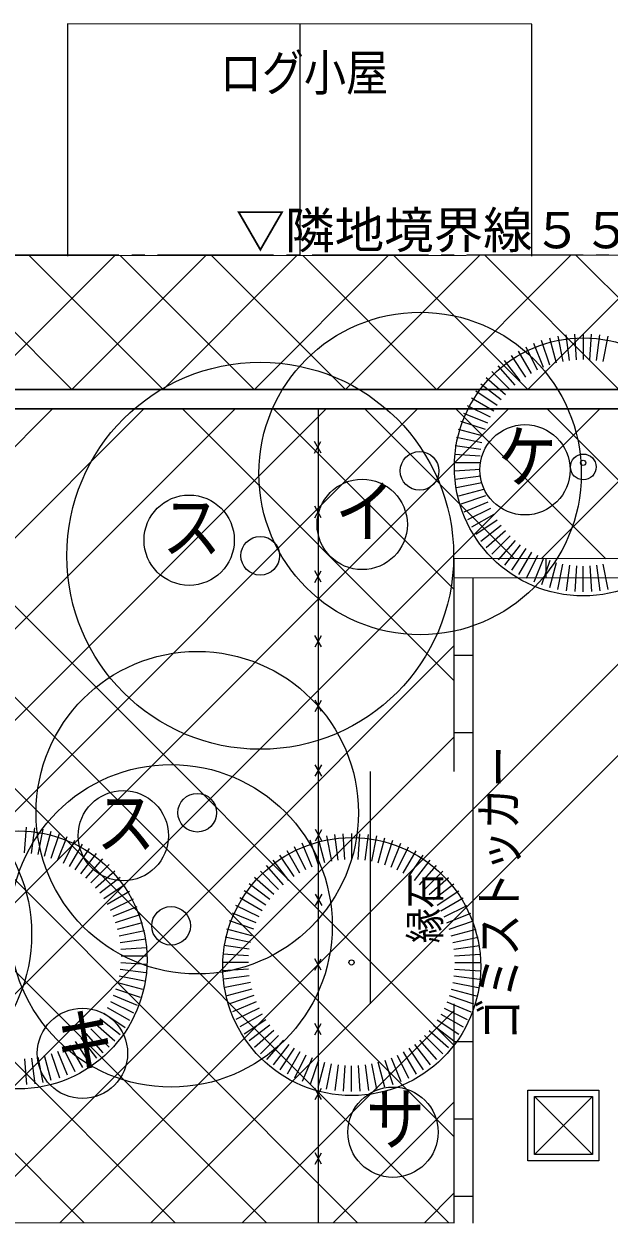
# Model space of a CAD drawing. Units: millimetres, scale not verified. Extents: x -42050 to 42050, y -29700 to 29700.
# Drawn here: x -5671 to -1134, y 14559 to 23853 of the extents above; entities that cross this region are included whole.
import ezdxf
from ezdxf.enums import TextEntityAlignment as Align

# ---------------------------------------------------------------- set-up
doc = ezdxf.new("R2010")
doc.units = ezdxf.units.MM
doc.header["$LTSCALE"] = 100
doc.linetypes.add('CHAIN2', pattern=[12, 9, -1, 1, -1])
for name, color, linetype, lineweight in [('0-1_1-A_HATTI', 6, 'Continuous', 18), ('0-5_1-F_MOJI', 4, 'Continuous', 18), ('0-7_1-H_SIAGE', 7, 'Continuous', 18), ('0-8_1-I_SUNPO', 6, 'Continuous', 18), ('0-B_1-L_ZATU', 6, 'Continuous', 18)]:
    doc.layers.add(name, color=color, linetype=linetype, lineweight=lineweight)
doc.styles.add('ＭＳ ゴシック', font='')
doc.styles.get('ＭＳ ゴシック').set_extended_font_data('MS Gothic')

msp = doc.modelspace()

# ---------------------------------------------------------------- linework, layer by layer
at = {"layer": '0-1_1-A_HATTI'}
for p, q in [((-3532.3, 23852.8), (-3532.3, 22060.1)), ((-5299.6, 21020.1), (-6336, 22056.6)), ((-6006.1, 21020.1), (-4968.9, 22057.1)), ((-4592.6, 21020.2), (-5629.2, 22056.9)), ((-5298.9, 21020.1), (-4261.5, 22057.5)), ((-3885.6, 21020.3), (-4922.4, 22057.2)), ((-4686.6, 14561.3), (2812.1, 22060.1)), ((-4591.7, 21020.2), (-3554.2, 22057.8)), ((-3178.5, 21020.4), (-4215.6, 22057.5)), ((-3884.5, 21020.3), (-2846.8, 22058)), ((-2471.5, 21020.5), (-3508.8, 22057.8)), ((-3177.3, 21020.4), (-2139.4, 22058.4)), ((-1764.5, 21020.6), (-2801.9, 22058.1)), ((-2470.1, 21020.5), (-1431.9, 22058.6)), ((-1057.5, 21020.6), (-2095.1, 22058.4)), ((-1762.9, 21020.6), (-724.5, 22058.9)), ((-350.4, 21020.7), (-1388.3, 22058.6)), ((1250.7, 21020.9), (-9738.7, 21019.6)), ((-11758.5, 14560.5), (-5448.8, 20870.2)), ((-11051.3, 14560.5), (-4741.6, 20870.2)), ((-10344.2, 14560.6), (-4034.5, 20870.4)), ((-9637, 14560.7), (-3327.3, 20870.4)), ((1321.9, 20870.9), (-9588.7, 20869.6)), ((-3083.5, 14561.5), (-9391.8, 20869.8)), ((-8929.8, 14560.8), (-2620.1, 20870.5)), ((-2376.5, 14561.6), (-8684.8, 20869.8)), ((-8222.6, 14560.9), (-1912.9, 20870.6)), ((-2337, 15229.2), (-7977.8, 20869.9)), ((-7515.4, 14561), (-1205.7, 20870.6)), ((-2337.1, 15936.4), (-7270.7, 20870)), ((-5393.8, 14561.2), (915.8, 20870.8)), ((-2337.5, 18765.1), (-4442.6, 20870.3)), ((-2337.5, 19472.3), (-3735.6, 20870.4)), ((-1866.6, 19708.5), (-3028.5, 20870.5)), ((-1159.6, 19708.6), (-2321.5, 20870.5)), ((-1660.7, 19708.5), (-498.5, 20870.7)), ((-452.6, 19708.7), (-1614.5, 20870.6)), ((-3790.6, 14561.4), (-9603.7, 20374.5)), ((-4497.6, 14561.3), (-9957, 20020.7)), ((-1624, 19708.9), (-1624, 19558.9)), ((-5204.6, 14561.2), (-10310.3, 19666.8)), ((-2186.9, 14558.9), (-2186.9, 19558.7)), ((-6808.2, 14561), (-2337.5, 19031.8)), ((-6101, 14561.1), (-2337.4, 18324.8)), ((-3979.4, 14561.4), (-2337.1, 16203.7)), ((-2337, 16258.9), (-2337, 14558.9)), ((-1712.6, 15538.8), (-1262.6, 15090.5)), ((-1262.6, 15538.8), (-1712.6, 15090.5)), ((-3272.2, 14561.5), (-2337.1, 15496.7)), ((-2565.1, 14561.5), (-2337, 14789.7))]:
    msp.add_line(p, q, dxfattribs=at)
at = {"layer": '0-1_1-A_HATTI', "color": 3}
for p, q in [((-3386.9, 14558.9), (-3386.9, 20870.4)), ((-3367.6, 20527.3), (-3417.8, 20615.7)), ((-3417.6, 20527.1), (-3367.8, 20615.8)), ((-3366.5, 20026.2), (-3416.7, 20114.7)), ((-3416.5, 20026.1), (-3366.6, 20114.8)), ((-3365.3, 19525.2), (-3415.5, 19613.6)), ((-3415.3, 19525.1), (-3365.5, 19613.7)), ((-3364.2, 19024.1), (-3414.4, 19112.6)), ((-3414.1, 19024), (-3364.4, 19112.7)), ((-3363, 18523.1), (-3413.2, 18611.5)), ((-3413, 18523), (-3363.2, 18611.7)), ((-3361.8, 18022.1), (-3412.1, 18110.5)), ((-3411.8, 18021.9), (-3362.1, 18110.6)), ((-3360.7, 17521), (-3410.9, 17609.5)), ((-3410.7, 17520.9), (-3360.9, 17609.6)), ((-3359.5, 17020), (-3409.7, 17108.4)), ((-3409.5, 17019.9), (-3359.7, 17108.5)), ((-3366.5, 16518.9), (-3416.7, 16607.4)), ((-3416.5, 16518.8), (-3366.7, 16607.5)), ((-3365.3, 16017.9), (-3415.5, 16106.3)), ((-3415.4, 16017.8), (-3365.5, 16106.4)), ((-3364.2, 15516.8), (-3414.4, 15605.3)), ((-3414.1, 15516.7), (-3364.4, 15605.4)), ((-3363, 15015.8), (-3413.2, 15104.2)), ((-3413, 15015.7), (-3363.2, 15104.3))]:
    msp.add_line(p, q, dxfattribs=at)
at = {"layer": '0-1_1-A_HATTI'}
for points in [[(-1732.3, 22052.4), (-1732.3, 23852.3), (-5332.3, 23853.2), (-5332.3, 22053.2)], [(-2337.1, 16258.9), (-2337, 14561.6), (-24732.7, 14558.9), (-24732.5, 15863.2), (-18536.7, 15848), (-18533.8, 19110), (-10860.4, 19115.8), (-9588.7, 20389.7), (-9588.7, 20869.8), (1321.9, 20870.9), (2291.8, 22060.1), (3293.7, 22060.1), (1376, 19708.9), (-2337.6, 19708.4), (-2337.4, 18058.9)], [(3487.3, 22060.1), (1447.2, 19558.9), (-2337.2, 19558.7)], [(1376, 19708.9), (-2337.2, 19708.5), (-2337.1, 18058.9)]]:
    msp.add_lwpolyline(points, dxfattribs=at)
for points in [[(-20598, 21072.5), (-20606.2, 19118.7), (-18686.5, 19110), (-18685.9, 19259.9), (-10922.7, 19265.7), (-9738.7, 20451.7), (-9738.7, 21019.6), (1250.7, 21020.9), (2098.3, 22060.1), (-10922.7, 22054.7), (-10922.7, 21104)], [(-1212.6, 15040.5), (-1762.6, 15040.5), (-1762.6, 15588.8), (-1212.6, 15588.8)], [(-1262.6, 15090.5), (-1712.6, 15090.5), (-1712.6, 15538.8), (-1262.6, 15538.8)]]:
    msp.add_lwpolyline(points, close=True, dxfattribs=at)
at = {"layer": '0-5_1-F_MOJI'}
for p, q in [((-2186.9, 18958.7), (-2337.5, 18958.7)), ((-2186.9, 18358.7), (-2337.4, 18358.7)), ((-2186.9, 15964.1), (-2337.5, 15964.1)), ((-2186.5, 15364.1), (-2337, 15364.1)), ((-2186.9, 14764.1), (-2337.5, 14764.1))]:
    msp.add_line(p, q, dxfattribs=at)
for centre in [(-1786.1, 20397.4), (-3048.1, 19974), (-4389.9, 19851.9), (-4901.2, 17561.1), (-5217.7, 15874.5), (-2809.4, 15262.9)]:
    msp.add_circle(centre, 350, dxfattribs=at)
at = {"layer": '0-7_1-H_SIAGE'}
msp.add_line((-9588.7, 20869.6), (1321.9, 20870.9), dxfattribs=at)
at = {"layer": '0-7_1-H_SIAGE', "linetype": 'CHAIN2'}
msp.add_lwpolyline([(16299.9, 1841.5), (21464.9, 22059.9), (-33487.5, 22060.3)], dxfattribs=at)
at = {"layer": '0-8_1-I_SUNPO'}
for p, q in [((-1592.3, 21209.2), (-1656.6, 21398.6)), ((-1542.2, 21224.4), (-1594, 21417.5)), ((-1530.2, 21432.5), (-1491.2, 21236.3)), ((-1439.5, 21244.8), (-1465.7, 21443.1)), ((-1387.5, 21249.9), (-1400.5, 21449.5)), ((-1335.1, 21451.6), (-1335.1, 21251.7)), ((-1282.8, 21249.9), (-1269.8, 21449.5)), ((-1230.7, 21244.8), (-1204.6, 21443.1)), ((-1179.1, 21236.3), (-1140.1, 21432.5)), ((-1735.1, 21144.5), (-1835.2, 21317.7)), ((-1689, 21169.1), (-1777.4, 21348.5)), ((-1641.3, 21190.7), (-1717.8, 21375.5)), ((-1862.6, 21053.1), (-1994.5, 21203.5)), ((-1822.1, 21086.3), (-1943.9, 21245)), ((-1779.6, 21116.8), (-1890.7, 21283.1)), ((-1936.6, 20979.1), (-2087, 21111)), ((-1900.8, 21017.3), (-2042.2, 21158.8)), ((-2000.3, 20896.1), (-2166.6, 21007.2)), ((-1969.8, 20938.7), (-2128.5, 21060.4)), ((-2027.9, 20851.7), (-2201.2, 20951.6)), ((-2074.2, 20757.8), (-2259, 20834.3)), ((-2052.6, 20805.5), (-2232, 20893.9)), ((-2092.7, 20708.8), (-2282.1, 20773.1)), ((-2119.8, 20607.7), (-2315.9, 20646.7)), ((-2107.9, 20658.7), (-2301.1, 20710.5)), ((-2128.3, 20556.1), (-2326.6, 20582.2)), ((-2135.1, 20451.6), (-2335.2, 20451.6)), ((-2133.4, 20503.9), (-2333, 20517)), ((-2133.4, 20399.3), (-2333, 20386.2)), ((-2128.3, 20347.2), (-2326.6, 20321.1)), ((-2119.8, 20295.6), (-2315.9, 20256.6)), ((-2107.9, 20244.6), (-2301.1, 20192.8)), ((-2092.7, 20194.5), (-2282.1, 20130.2)), ((-2074.2, 20145.5), (-2259, 20068.9)), ((-2052.6, 20097.8), (-2232, 20009.3)), ((-2027.9, 20051.6), (-2201.2, 19951.6)), ((-2000.3, 20007.2), (-2166.6, 19896.1)), ((-1969.8, 19964.6), (-2128.5, 19842.9)), ((-1936.6, 19924.2), (-2087, 19792.3)), ((-1900.8, 19886), (-2042.2, 19744.6)), ((-1862.6, 19850.2), (-1994.5, 19699.8)), ((-1822.1, 19816.9), (-1943.9, 19658.3)), ((-1779.6, 19786.5), (-1890.7, 19620.2)), ((-1735.1, 19758.8), (-1835.2, 19585.6)), ((-1689, 19734.2), (-1777.4, 19554.8)), ((-1641.3, 19712.6), (-1717.8, 19527.7)), ((-1592.3, 19694.1), (-1656.6, 19504.7)), ((-1594, 19485.7), (-1542.2, 19678.9)), ((-1530.2, 19470.9), (-1491.2, 19667)), ((-1439.5, 19658.5), (-1465.7, 19460.2)), ((-1387.5, 19653.4), (-1400.5, 19453.8)), ((-1335.1, 19451.6), (-1335.1, 19651.7)), ((-1282.8, 19653.4), (-1269.8, 19453.8)), ((-1230.7, 19658.5), (-1204.6, 19460.2)), ((-1140.1, 19470.9), (-1179.1, 19667)), ((-5665.9, 17428.6), (-5652.8, 17628.1)), ((-5613.8, 17423.4), (-5587.7, 17621.7)), ((-5562.1, 17414.9), (-5523.1, 17611.1)), ((-5511.2, 17403), (-5459.4, 17596.2)), ((-5461.1, 17387.8), (-5396.8, 17577.2)), ((-3235.2, 17371.8), (-3261.4, 17570.1)), ((-3183.1, 17376.9), (-3196.2, 17576.5)), ((-3130.8, 17578.6), (-3130.8, 17378.6)), ((-3078.5, 17376.9), (-3065.4, 17576.5)), ((-3026.4, 17371.8), (-3000.3, 17570.1)), ((-5412.1, 17369.4), (-5335.5, 17554.1)), ((-5364.4, 17347.8), (-5276, 17527.1)), ((-5318.2, 17323.1), (-5218.2, 17496.3)), ((-3484.7, 17296.1), (-3573.1, 17475.5)), ((-3437, 17317.7), (-3513.5, 17502.5)), ((-3388, 17336.2), (-3452.3, 17525.6)), ((-3337.9, 17351.3), (-3389.6, 17544.6)), ((-3325.9, 17559.4), (-3286.9, 17363.3)), ((-2974.8, 17363.3), (-2935.7, 17559.4)), ((-2923.8, 17351.3), (-2872, 17544.6)), ((-2873.7, 17336.2), (-2809.4, 17525.6)), ((-2824.7, 17317.7), (-2748.1, 17502.5)), ((-2777, 17296.1), (-2688.5, 17475.5)), ((-5273.8, 17295.4), (-5162.7, 17461.7)), ((-5231.2, 17264.9), (-5109.5, 17423.6)), ((-5190.8, 17231.7), (-5058.9, 17382.1)), ((-3575.2, 17243.8), (-3686.4, 17410.1)), ((-3530.8, 17271.4), (-3630.8, 17444.7)), ((-2730.8, 17271.4), (-2630.8, 17444.7)), ((-2686.3, 17243.8), (-2575.2, 17410.1)), ((-5152.5, 17196), (-5011.1, 17337.4)), ((-5116.7, 17157.7), (-4966.4, 17289.6)), ((-3658.3, 17180.1), (-3790.1, 17330.4)), ((-3617.8, 17213.3), (-3739.6, 17372)), ((-2643.8, 17213.3), (-2522, 17372)), ((-2603.3, 17180.1), (-2471.4, 17330.4)), ((-5083.5, 17117.3), (-4924.9, 17239)), ((-3732.3, 17106.1), (-3882.6, 17238)), ((-3696.5, 17144.3), (-3837.9, 17285.7)), ((-2565.1, 17144.3), (-2423.7, 17285.7)), ((-2529.4, 17106.1), (-2379, 17238)), ((-5053, 17074.7), (-4886.8, 17185.9)), ((-5025.4, 17030.3), (-4852.2, 17130.2)), ((-3796, 17023.1), (-3962.3, 17134.2)), ((-3765.5, 17065.6), (-3924.2, 17187.4)), ((-2496.1, 17065.6), (-2337.5, 17187.4)), ((-2465.6, 17023.1), (-2299.4, 17134.2)), ((-5000.7, 16984.1), (-4821.3, 17072.6)), ((-4979.1, 16936.4), (-4794.3, 17012.9)), ((-3848.3, 16932.5), (-4027.7, 17020.9)), ((-3823.6, 16978.6), (-3996.8, 17078.7)), ((-2438, 16978.6), (-2264.8, 17078.7)), ((-2413.3, 16932.5), (-2234, 17020.9)), ((-4960.7, 16887.4), (-4771.3, 16951.7)), ((-3869.9, 16884.8), (-4054.7, 16961.3)), ((-2391.7, 16884.8), (-2207, 16961.3)), ((-4945.5, 16837.3), (-4752.3, 16889.1)), ((-4933.6, 16786.3), (-4737.5, 16825.3)), ((-3903.5, 16785.7), (-4096.8, 16837.4)), ((-3888.4, 16835.8), (-4077.7, 16900.1)), ((-2373.3, 16835.8), (-2183.9, 16900.1)), ((-2358.1, 16785.7), (-2164.9, 16837.4)), ((-4925.1, 16734.7), (-4726.8, 16760.8)), ((-3915.4, 16734.7), (-4111.6, 16773.7)), ((-2346.2, 16734.7), (-2150, 16773.7)), ((-4919.9, 16682.6), (-4720.3, 16695.7)), ((-3929.1, 16631), (-4128.7, 16644)), ((-3923.9, 16683), (-4122.3, 16709.2)), ((-2337.6, 16683), (-2139.4, 16709.2)), ((-2332.5, 16631), (-2132.9, 16644)), ((-4919.9, 16577.9), (-4720.3, 16564.8)), ((-4918.2, 16630.2), (-4718.2, 16630.2)), ((-3930.8, 16578.6), (-4130.8, 16578.6)), ((-2330.8, 16578.6), (-2130.8, 16578.6)), ((-4933.6, 16474.2), (-4737.5, 16435.2)), ((-4925.1, 16525.8), (-4726.8, 16499.7)), ((-3929.1, 16526.3), (-4128.7, 16513.2)), ((-3923.9, 16474.2), (-4122.3, 16448.1)), ((-2337.6, 16474.2), (-2139.4, 16448.1)), ((-2332.5, 16526.3), (-2132.9, 16513.2)), ((-4960.7, 16373.1), (-4771.3, 16308.8)), ((-4945.5, 16423.2), (-4752.3, 16371.5)), ((-3915.4, 16422.6), (-4111.6, 16383.6)), ((-3903.5, 16371.6), (-4096.8, 16319.8)), ((-2358.1, 16371.6), (-2164.9, 16319.8)), ((-2346.2, 16422.6), (-2150, 16383.6)), ((-5000.7, 16276.4), (-4821.3, 16188)), ((-4979.1, 16324.1), (-4794.3, 16247.6)), ((-3888.4, 16321.5), (-4077.7, 16257.2)), ((-3869.9, 16272.5), (-4054.7, 16196)), ((-2391.7, 16272.5), (-2207, 16196)), ((-2373.3, 16321.5), (-2183.9, 16257.2)), ((-5053, 16185.8), (-4886.8, 16074.7)), ((-5025.4, 16230.3), (-4852.2, 16130.2)), ((-3848.3, 16224.8), (-4027.7, 16136.3)), ((-3823.6, 16178.6), (-3996.8, 16078.6)), ((-2438, 16178.6), (-2264.8, 16078.6)), ((-2413.3, 16224.8), (-2234, 16136.3)), ((-5116.7, 16102.8), (-4966.4, 15970.9)), ((-5083.5, 16143.3), (-4924.9, 16021.5)), ((-3796, 16134.2), (-3962.3, 16023)), ((-3765.5, 16091.6), (-3924.2, 15969.9)), ((-2496.1, 16091.6), (-2337.5, 15969.9)), ((-2465.6, 16134.2), (-2299.4, 16023)), ((-5231.2, 15995.6), (-5109.5, 15836.9)), ((-5190.8, 16028.8), (-5058.9, 15878.4)), ((-5152.5, 16064.6), (-5011.1, 15923.2)), ((-3732.3, 16051.1), (-3882.6, 15919.3)), ((-3696.5, 16012.9), (-3837.9, 15871.5)), ((-2565.1, 16012.9), (-2423.7, 15871.5)), ((-2529.4, 16051.1), (-2379, 15919.3)), ((-5364.4, 15912.8), (-5276, 15733.4)), ((-5318.2, 15937.5), (-5218.2, 15764.2)), ((-5273.8, 15965.1), (-5162.7, 15798.8)), ((-3658.3, 15977.2), (-3790.1, 15826.8)), ((-3617.8, 15943.9), (-3739.6, 15785.3)), ((-3575.2, 15913.5), (-3686.4, 15747.2)), ((-2686.3, 15913.5), (-2575.2, 15747.2)), ((-2643.8, 15943.9), (-2522, 15785.3)), ((-2603.3, 15977.2), (-2471.4, 15826.8)), ((-5665.9, 15832), (-5652.8, 15632.4)), ((-5613.8, 15837.1), (-5587.7, 15638.8)), ((-5523.1, 15649.5), (-5562.1, 15845.6)), ((-5459.4, 15664.3), (-5511.2, 15857.5)), ((-5461.1, 15872.7), (-5396.8, 15683.3)), ((-5412.1, 15891.1), (-5335.5, 15706.4)), ((-3530.8, 15885.8), (-3630.8, 15712.6)), ((-3484.7, 15861.1), (-3573.1, 15681.8)), ((-3437, 15839.5), (-3513.5, 15654.8)), ((-3388, 15821.1), (-3452.3, 15631.7)), ((-3389.6, 15612.7), (-3337.9, 15805.9)), ((-2872, 15612.7), (-2923.8, 15805.9)), ((-2873.7, 15821.1), (-2809.4, 15631.7)), ((-2824.7, 15839.5), (-2748.1, 15654.8)), ((-2777, 15861.1), (-2688.5, 15681.8)), ((-2730.8, 15885.8), (-2630.8, 15712.6)), ((-3325.9, 15597.8), (-3286.9, 15794)), ((-3235.2, 15785.5), (-3261.4, 15587.2)), ((-3183.1, 15780.3), (-3196.2, 15580.8)), ((-3130.8, 15578.6), (-3130.8, 15778.6)), ((-3078.5, 15780.3), (-3065.4, 15580.8)), ((-3026.4, 15785.5), (-3000.3, 15587.2)), ((-2935.7, 15597.8), (-2974.8, 15794))]:
    msp.add_line(p, q, dxfattribs=at)
for centre, radius in [((-2599.3, 20368.8), 1250), ((-1333.6, 20419.7), 1000), ((-3839, 19731.2), 1500), ((-2603.2, 20388.9), 150), ((-1333.6, 20419.7), 100), ((-1335.1, 20451.6), 20.3), ((-3839, 19731.2), 150), ((-4327.4, 17739.5), 1250), ((-6861.7, 16798.3), 1250), ((-4530.4, 16862.6), 1250), ((-4327.4, 17739.5), 150), ((-5716.7, 16598.3), 1000), ((-3129.2, 16546.6), 1000), ((-4530.4, 16862.6), 150), ((-3130.8, 16578.6), 20.3)]:
    msp.add_circle(centre, radius, dxfattribs=at)
at = {"layer": '0-B_1-L_ZATU', "color": 3}
msp.add_line((-2987, 18058.9), (-2986.9, 16258.9), dxfattribs=at)

# ---------------------------------------------------------------- texts
at = {"layer": '0-1_1-A_HATTI', "style": 'ＭＳ ゴシック', "width": 0.85}
msp.add_text('ログ小屋', height=281.5, dxfattribs=at).set_placement((-4152.9, 23250.6), align=Align.BOTTOM_LEFT)
at = {"layer": '0-5_1-F_MOJI', "style": 'ＭＳ ゴシック'}
msp.add_text('▽隣地境界線５５．１０', height=281.5, dxfattribs=at).set_placement((-4029.9, 22030.1), align=Align.BOTTOM_LEFT)
at = {"layer": '0-5_1-F_MOJI', "style": 'ＭＳ ゴシック', "width": 0.85}
for s, p in [('ケ', (-1995.9, 20183.3)), ('イ', (-3257.8, 19760)), ('ス', (-4599.7, 19637.9)), ('ス', (-5110.9, 17347.1)), ('キ', (-5427.4, 15660.5)), ('サ', (-3019.1, 15048.9))]:
    msp.add_text(s, height=394.8, dxfattribs=at).set_placement(p, align=Align.BOTTOM_LEFT)
for s, height, p in [('ゴミストッカー', 281.5, (-1760.8, 15974.7)), ('縁石', 234.6, (-2374.4, 16727.9))]:
    msp.add_text(s, height=height, rotation=90, dxfattribs=at).set_placement(p, align=Align.BOTTOM_LEFT)

doc.saveas('drawing.dxf')
